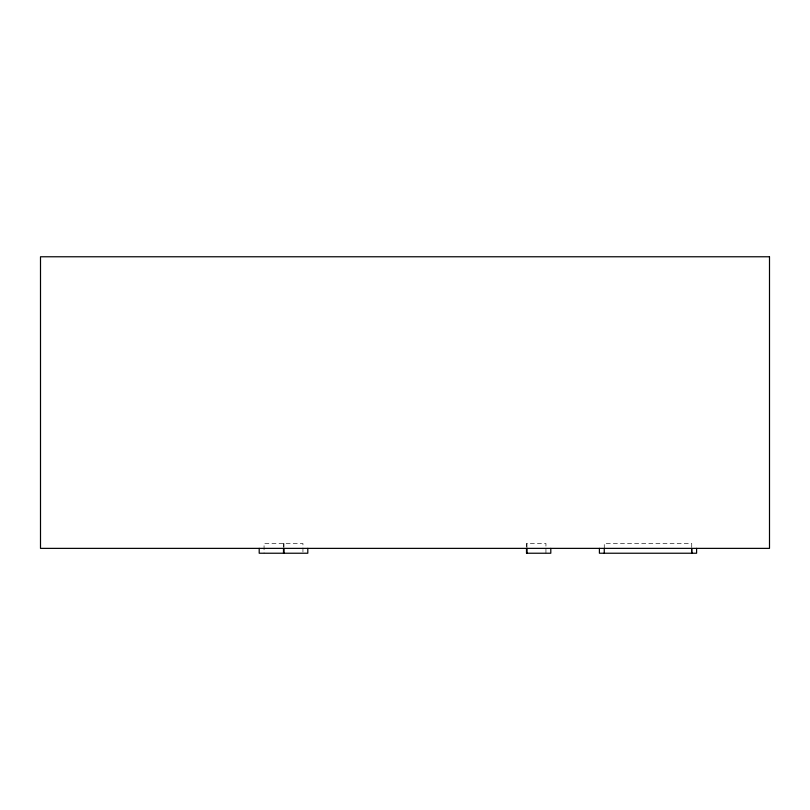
<?xml version="1.0" encoding="UTF-8"?>
<svg xmlns="http://www.w3.org/2000/svg" width="810" height="810" viewBox="0 0 810 810"><rect width="100%" height="100%" fill="white"/><g stroke="black" fill="none" stroke-linecap="round" stroke-linejoin="round"><path stroke-width="0.61" stroke-dasharray="4.05 3.04" d="M691.74 547.155L691.74 543.51L604.26 543.51L604.26 548.37M545.94 553.23L545.94 543.51L526.5 543.51L526.5 547.155M526.986 543.51L526.986 548.37M302.94 552.015L302.94 543.51L264.06 543.51L264.06 553.23M283.986 543.51L283.986 547.155M283.5 543.51L283.5 547.155"/><path stroke-width="1.21" d="M691.619 548.37L691.74 553.23L691.74 548.37M696.6 548.37L696.6 553.23L599.4 553.23L599.4 548.37M604.26 548.37L604.26 553.23M550.8 548.37L550.8 553.23L526.5 553.23L526.5 548.37M526.986 548.37L526.986 553.23M307.8 548.37L307.8 553.23L259.2 553.23L259.2 548.37M283.986 548.37L283.986 553.23M283.5 548.37L283.5 553.23M769.5 256.77L40.5 256.77L40.5 548.37L769.5 548.37L769.5 256.77"/></g></svg>
